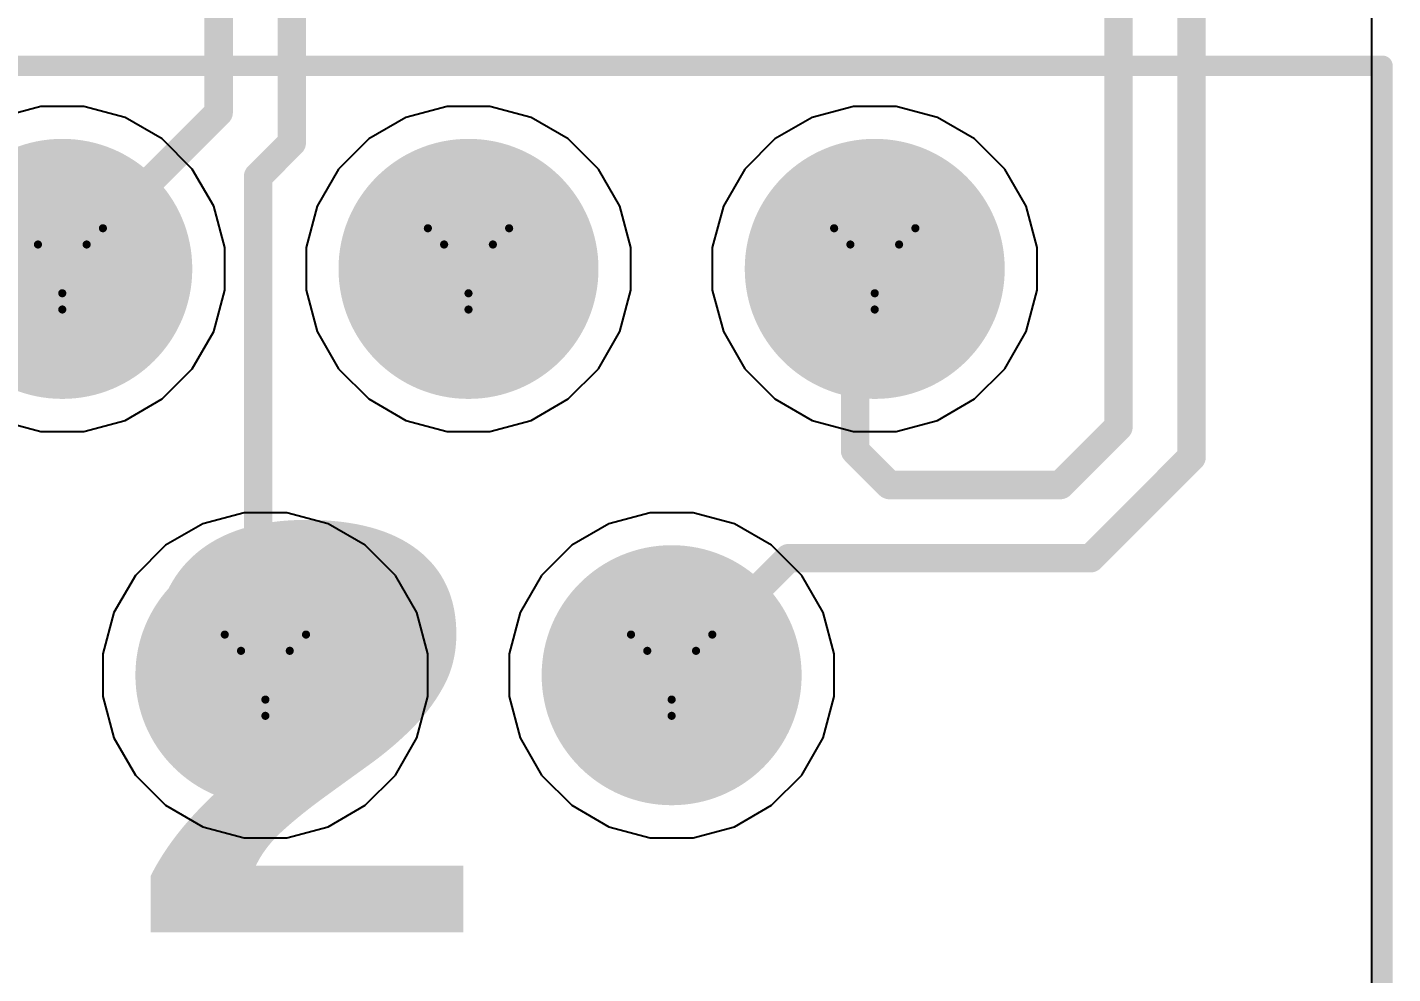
# Model space of a CAD drawing. Header units: inches. Extents: x -4 to 5258, y -4 to 5281.
# Drawn here: x 123.91 to 132.45, y 8.36 to 14.28 of the extents above; entities that cross this region are included whole.
import ezdxf

# ---------------------------------------------------------------- set-up
doc = ezdxf.new("R2010")
doc.units = ezdxf.units.IN
for name, color, linetype in [('Bottom Layer', 5, 'Continuous'), ('Bottom Solder', 6, 'Continuous'), ('Drill Drawing', 1, 'Continuous'), ('Layer 1', 16, 'Continuous'), ('Layer 2', 76, 'Continuous'), ('Multi-Layer', 9, 'Continuous'), ('Pad Holes', 156, 'Continuous'), ('Top Layer', 1, 'Continuous'), ('Top Overlay', 2, 'Continuous'), ('Top Solder', 216, 'Continuous')]:
    doc.layers.add(name, color=color, linetype=linetype)
doc.styles.add('Arial Black_Bold', font='', dxfattribs={"height": 0.2})
doc.styles.get('Arial Black_Bold').set_extended_font_data('Arial Black', bold=True)

# ---------------------------------------------------------------- blocks, each defined once
blk = doc.blocks.new('HC_RJ45_5622_1_6_Y_212')
at = {"layer": 'Bottom Layer'}
h = blk.add_hatch(color=5, dxfattribs=at)
edge = h.paths.add_edge_path()
edge.add_arc((-0.635, 4.4451), 0.762, 0, 360)
h = blk.add_hatch(color=5, dxfattribs=at)
edge = h.paths.add_edge_path()
edge.add_arc((1.9049, 4.4451), 0.762, 0, 360)
h = blk.add_hatch(color=5, dxfattribs=at)
edge = h.paths.add_edge_path()
edge.add_arc((4.445, 4.4451), 0.762, 0, 360)
h = blk.add_hatch(color=5, dxfattribs=at)
edge = h.paths.add_edge_path()
edge.add_arc((0.6349, 1.9051), 0.762, 0, 360)
h = blk.add_hatch(color=5, dxfattribs=at)
edge = h.paths.add_edge_path()
edge.add_arc((3.1751, 1.9051), 0.762, 0, 360)
at = {"layer": 'Bottom Solder'}
h = blk.add_hatch(color=6, dxfattribs=at)
edge = h.paths.add_edge_path()
edge.add_arc((-0.635, 4.4451), 0.8128, 0, 360)
h = blk.add_hatch(color=6, dxfattribs=at)
edge = h.paths.add_edge_path()
edge.add_arc((1.9049, 4.4451), 0.8128, 0, 360)
h = blk.add_hatch(color=6, dxfattribs=at)
edge = h.paths.add_edge_path()
edge.add_arc((4.445, 4.4451), 0.8128, 0, 360)
h = blk.add_hatch(color=6, dxfattribs=at)
edge = h.paths.add_edge_path()
edge.add_arc((0.6349, 1.9051), 0.8128, 0, 360)
h = blk.add_hatch(color=6, dxfattribs=at)
edge = h.paths.add_edge_path()
edge.add_arc((3.1751, 1.9051), 0.8128, 0, 360)
at = {"layer": 'Layer 1'}
h = blk.add_hatch(color=16, dxfattribs=at)
edge = h.paths.add_edge_path()
edge.add_arc((-0.635, 4.4451), 0.762, 0, 360)
h = blk.add_hatch(color=16, dxfattribs=at)
edge = h.paths.add_edge_path()
edge.add_arc((1.9049, 4.4451), 0.762, 0, 360)
h = blk.add_hatch(color=16, dxfattribs=at)
edge = h.paths.add_edge_path()
edge.add_arc((4.445, 4.4451), 0.762, 0, 360)
h = blk.add_hatch(color=16, dxfattribs=at)
edge = h.paths.add_edge_path()
edge.add_arc((0.6349, 1.9051), 0.762, 0, 360)
h = blk.add_hatch(color=16, dxfattribs=at)
edge = h.paths.add_edge_path()
edge.add_arc((3.1751, 1.9051), 0.762, 0, 360)
at = {"layer": 'Layer 2'}
h = blk.add_hatch(color=76, dxfattribs=at)
edge = h.paths.add_edge_path()
edge.add_arc((-0.635, 4.4451), 0.762, 0, 360)
h = blk.add_hatch(color=76, dxfattribs=at)
edge = h.paths.add_edge_path()
edge.add_arc((1.9049, 4.4451), 0.762, 0, 360)
h = blk.add_hatch(color=76, dxfattribs=at)
edge = h.paths.add_edge_path()
edge.add_arc((4.445, 4.4451), 0.762, 0, 360)
h = blk.add_hatch(color=76, dxfattribs=at)
edge = h.paths.add_edge_path()
edge.add_arc((0.6349, 1.9051), 0.762, 0, 360)
h = blk.add_hatch(color=76, dxfattribs=at)
edge = h.paths.add_edge_path()
edge.add_arc((3.1751, 1.9051), 0.762, 0, 360)
at = {"layer": 'Multi-Layer'}
h = blk.add_hatch(color=9, dxfattribs=at)
edge = h.paths.add_edge_path()
edge.add_arc((-0.635, 4.4451), 0.762, 0, 360)
h = blk.add_hatch(color=9, dxfattribs=at)
edge = h.paths.add_edge_path()
edge.add_arc((1.9049, 4.4451), 0.762, 0, 360)
h = blk.add_hatch(color=9, dxfattribs=at)
edge = h.paths.add_edge_path()
edge.add_arc((4.445, 4.4451), 0.762, 0, 360)
h = blk.add_hatch(color=9, dxfattribs=at)
edge = h.paths.add_edge_path()
edge.add_arc((0.6349, 1.9051), 0.762, 0, 360)
h = blk.add_hatch(color=9, dxfattribs=at)
edge = h.paths.add_edge_path()
edge.add_arc((3.1751, 1.9051), 0.762, 0, 360)
at = {"layer": 'Pad Holes'}
h = blk.add_hatch(color=7, dxfattribs=at)
edge = h.paths.add_edge_path()
edge.add_arc((-0.635, 4.4451), 0.5, 0, 360)
h = blk.add_hatch(color=7, dxfattribs=at)
edge = h.paths.add_edge_path()
edge.add_arc((1.9049, 4.4451), 0.5, 0, 360)
h = blk.add_hatch(color=7, dxfattribs=at)
edge = h.paths.add_edge_path()
edge.add_arc((4.445, 4.4451), 0.5, 0, 360)
h = blk.add_hatch(color=7, dxfattribs=at)
edge = h.paths.add_edge_path()
edge.add_arc((0.6349, 1.9051), 0.5, 0, 360)
h = blk.add_hatch(color=7, dxfattribs=at)
edge = h.paths.add_edge_path()
edge.add_arc((3.1751, 1.9051), 0.5, 0, 360)
at = {"layer": 'Top Layer'}
h = blk.add_hatch(color=1, dxfattribs=at)
edge = h.paths.add_edge_path()
edge.add_arc((-0.635, 4.4451), 0.762, 0, 360)
h = blk.add_hatch(color=1, dxfattribs=at)
edge = h.paths.add_edge_path()
edge.add_arc((1.9049, 4.4451), 0.762, 0, 360)
h = blk.add_hatch(color=1, dxfattribs=at)
edge = h.paths.add_edge_path()
edge.add_arc((4.445, 4.4451), 0.762, 0, 360)
h = blk.add_hatch(color=1, dxfattribs=at)
edge = h.paths.add_edge_path()
edge.add_arc((0.6349, 1.9051), 0.762, 0, 360)
h = blk.add_hatch(color=1, dxfattribs=at)
edge = h.paths.add_edge_path()
edge.add_arc((3.1751, 1.9051), 0.762, 0, 360)
at = {"layer": 'Top Solder'}
h = blk.add_hatch(color=216, dxfattribs=at)
edge = h.paths.add_edge_path()
edge.add_arc((-0.635, 4.4451), 0.8128, 0, 360)
h = blk.add_hatch(color=216, dxfattribs=at)
edge = h.paths.add_edge_path()
edge.add_arc((1.9049, 4.4451), 0.8128, 0, 360)
h = blk.add_hatch(color=216, dxfattribs=at)
edge = h.paths.add_edge_path()
edge.add_arc((4.445, 4.4451), 0.8128, 0, 360)
h = blk.add_hatch(color=216, dxfattribs=at)
edge = h.paths.add_edge_path()
edge.add_arc((0.6349, 1.9051), 0.8128, 0, 360)
h = blk.add_hatch(color=216, dxfattribs=at)
edge = h.paths.add_edge_path()
edge.add_arc((3.1751, 1.9051), 0.8128, 0, 360)
at = {"layer": 'Top Overlay'}
for points in [[(-7.62, 5.7151, 0.127, 0.127, 0), (7.62, 5.7151, 0.127, 0.127, 0)], [(7.62, -3.529, 0.127, 0.127, 0), (7.62, 5.7151, 0.127, 0.127, 0)]]:
    blk.add_lwpolyline(points, format="xyseb", dxfattribs=at)
blk.add_lwpolyline([(7.5883, 5.7151, 0.0635, 0.0635, 1), (7.6517, 5.7151, 0.0635, 0.0635, 1)], format="xyseb", close=True, dxfattribs=at)
blk.add_lwpolyline([(7.5883, 5.7151, 0.0635, 0.0635, 1), (7.6517, 5.7151, 0.0635, 0.0635, 1)], format="xyseb", close=True, dxfattribs=at)

msp = doc.modelspace()

# ---------------------------------------------------------------- linework, layer by layer
at = {"layer": 'Bottom Layer'}
for p, q in [((123.9948, 13.7855), (123.7364, 13.7162)), ((124.2623, 13.7855), (123.9948, 13.7855)), ((124.5207, 13.7162), (124.2623, 13.7855)), ((126.5346, 13.7855), (126.2762, 13.7162)), ((126.8022, 13.7855), (126.5346, 13.7855)), ((127.0606, 13.7162), (126.8022, 13.7855)), ((129.0748, 13.7855), (128.8164, 13.7162)), ((129.3423, 13.7855), (129.0748, 13.7855)), ((129.6007, 13.7162), (129.3423, 13.7855)), ((124.7524, 13.5825), (124.5207, 13.7162)), ((126.2762, 13.7162), (126.0446, 13.5825)), ((127.2922, 13.5825), (127.0606, 13.7162)), ((128.8164, 13.7162), (128.5847, 13.5825)), ((129.8324, 13.5825), (129.6007, 13.7162)), ((124.9415, 13.3933), (124.7524, 13.5825)), ((126.0446, 13.5825), (125.8554, 13.3933)), ((127.4814, 13.3933), (127.2922, 13.5825)), ((128.5847, 13.5825), (128.3955, 13.3933)), ((130.0215, 13.3933), (129.8324, 13.5825)), ((125.0753, 13.1616), (124.9415, 13.3933)), ((125.8554, 13.3933), (125.7216, 13.1616)), ((127.6152, 13.1616), (127.4814, 13.3933)), ((128.3955, 13.3933), (128.2618, 13.1616)), ((130.1553, 13.1616), (130.0215, 13.3933)), ((125.1445, 12.9032), (125.0753, 13.1616)), ((125.7216, 13.1616), (125.6524, 12.9032)), ((127.6844, 12.9032), (127.6152, 13.1616)), ((128.2618, 13.1616), (128.1925, 12.9032)), ((130.2245, 12.9032), (130.1553, 13.1616)), ((125.1445, 12.6357), (125.1445, 12.9032)), ((125.6524, 12.9032), (125.6524, 12.6357)), ((127.6844, 12.6357), (127.6844, 12.9032)), ((128.1925, 12.9032), (128.1925, 12.6357)), ((130.2245, 12.6357), (130.2245, 12.9032)), ((125.0753, 12.3773), (125.1445, 12.6357)), ((125.6524, 12.6357), (125.7216, 12.3773)), ((127.6152, 12.3773), (127.6844, 12.6357)), ((128.1925, 12.6357), (128.2618, 12.3773)), ((130.1553, 12.3773), (130.2245, 12.6357)), ((124.9415, 12.1456), (125.0753, 12.3773)), ((125.7216, 12.3773), (125.8554, 12.1456)), ((127.4814, 12.1456), (127.6152, 12.3773)), ((128.2618, 12.3773), (128.3955, 12.1456)), ((130.0215, 12.1456), (130.1553, 12.3773)), ((124.7524, 11.9565), (124.9415, 12.1456)), ((125.8554, 12.1456), (126.0446, 11.9565)), ((127.2922, 11.9565), (127.4814, 12.1456)), ((128.3955, 12.1456), (128.5847, 11.9565)), ((129.8324, 11.9565), (130.0215, 12.1456)), ((124.5207, 11.8227), (124.7524, 11.9565)), ((126.0446, 11.9565), (126.2762, 11.8227)), ((127.0606, 11.8227), (127.2922, 11.9565)), ((128.5847, 11.9565), (128.8164, 11.8227)), ((129.6007, 11.8227), (129.8324, 11.9565)), ((123.7364, 11.8227), (123.9948, 11.7535)), ((124.2623, 11.7535), (124.5207, 11.8227)), ((126.2762, 11.8227), (126.5346, 11.7535)), ((126.8022, 11.7535), (127.0606, 11.8227)), ((128.8164, 11.8227), (129.0748, 11.7535)), ((129.3423, 11.7535), (129.6007, 11.8227)), ((123.9948, 11.7535), (124.2623, 11.7535)), ((126.5346, 11.7535), (126.8022, 11.7535)), ((129.0748, 11.7535), (129.3423, 11.7535)), ((125.2647, 11.2455), (125.0063, 11.1762)), ((125.5322, 11.2455), (125.2647, 11.2455)), ((125.7906, 11.1762), (125.5322, 11.2455)), ((127.8048, 11.2455), (127.5464, 11.1762)), ((128.0724, 11.2455), (127.8048, 11.2455)), ((128.3308, 11.1762), (128.0724, 11.2455)), ((125.0063, 11.1762), (124.7746, 11.0425)), ((126.0223, 11.0425), (125.7906, 11.1762)), ((127.5464, 11.1762), (127.3148, 11.0425)), ((128.5624, 11.0425), (128.3308, 11.1762)), ((124.7746, 11.0425), (124.5855, 10.8533)), ((126.2115, 10.8533), (126.0223, 11.0425)), ((127.3148, 11.0425), (127.1256, 10.8533)), ((128.7516, 10.8533), (128.5624, 11.0425)), ((124.5855, 10.8533), (124.4517, 10.6216)), ((126.3452, 10.6216), (126.2115, 10.8533)), ((127.1256, 10.8533), (126.9918, 10.6216)), ((128.8854, 10.6216), (128.7516, 10.8533)), ((124.4517, 10.6216), (124.3825, 10.3632)), ((126.4145, 10.3632), (126.3452, 10.6216)), ((126.9918, 10.6216), (126.9226, 10.3632)), ((128.9546, 10.3632), (128.8854, 10.6216)), ((124.3825, 10.3632), (124.3825, 10.0957)), ((126.4145, 10.0957), (126.4145, 10.3632)), ((126.9226, 10.3632), (126.9226, 10.0957)), ((128.9546, 10.0957), (128.9546, 10.3632)), ((124.3825, 10.0957), (124.4517, 9.8373)), ((126.3452, 9.8373), (126.4145, 10.0957)), ((126.9226, 10.0957), (126.9918, 9.8373)), ((128.8854, 9.8373), (128.9546, 10.0957)), ((124.4517, 9.8373), (124.5855, 9.6056)), ((126.2115, 9.6056), (126.3452, 9.8373)), ((126.9918, 9.8373), (127.1256, 9.6056)), ((128.7516, 9.6056), (128.8854, 9.8373)), ((124.5855, 9.6056), (124.7746, 9.4165)), ((126.0223, 9.4165), (126.2115, 9.6056)), ((127.1256, 9.6056), (127.3148, 9.4165)), ((128.5624, 9.4165), (128.7516, 9.6056)), ((124.7746, 9.4165), (125.0063, 9.2827)), ((125.7906, 9.2827), (126.0223, 9.4165)), ((127.3148, 9.4165), (127.5464, 9.2827)), ((128.3308, 9.2827), (128.5624, 9.4165)), ((125.0063, 9.2827), (125.2647, 9.2135)), ((125.5322, 9.2135), (125.7906, 9.2827)), ((127.5464, 9.2827), (127.8048, 9.2135)), ((128.0724, 9.2135), (128.3308, 9.2827)), ((125.2647, 9.2135), (125.5322, 9.2135)), ((127.8048, 9.2135), (128.0724, 9.2135))]:
    msp.add_line(p, q, dxfattribs=at)
at = {"layer": 'Drill Drawing'}
for points in [[(123.8745, 13.0235, 0.0508, 0.0508, 0), (124.3825, 13.0235, 0.0508, 0.0508, 0)], [(123.8745, 13.0235, 0.0508, 0.0508, 0), (124.1285, 12.5155, 0.0508, 0.0508, 0)], [(124.1285, 12.5155, 0.0508, 0.0508, 0), (124.3825, 13.0235, 0.0508, 0.0508, 0)], [(126.4144, 13.0235, 0.0508, 0.0508, 0), (126.9224, 13.0235, 0.0508, 0.0508, 0)], [(126.4144, 13.0235, 0.0508, 0.0508, 0), (126.6684, 12.5155, 0.0508, 0.0508, 0)], [(126.6684, 12.5155, 0.0508, 0.0508, 0), (126.9224, 13.0235, 0.0508, 0.0508, 0)], [(128.9545, 13.0235, 0.0508, 0.0508, 0), (129.4625, 13.0235, 0.0508, 0.0508, 0)], [(128.9545, 13.0235, 0.0508, 0.0508, 0), (129.2085, 12.5155, 0.0508, 0.0508, 0)], [(129.2085, 12.5155, 0.0508, 0.0508, 0), (129.4625, 13.0235, 0.0508, 0.0508, 0)], [(123.9761, 12.9219, 0.0508, 0.0508, 0), (124.2809, 12.9219, 0.0508, 0.0508, 0)], [(123.9761, 12.9219, 0.0508, 0.0508, 0), (124.1285, 12.6171, 0.0508, 0.0508, 0)], [(124.1285, 12.6171, 0.0508, 0.0508, 0), (124.2809, 12.9219, 0.0508, 0.0508, 0)], [(126.516, 12.9219, 0.0508, 0.0508, 0), (126.8208, 12.9219, 0.0508, 0.0508, 0)], [(126.516, 12.9219, 0.0508, 0.0508, 0), (126.6684, 12.6171, 0.0508, 0.0508, 0)], [(126.6684, 12.6171, 0.0508, 0.0508, 0), (126.8208, 12.9219, 0.0508, 0.0508, 0)], [(129.0561, 12.9219, 0.0508, 0.0508, 0), (129.3609, 12.9219, 0.0508, 0.0508, 0)], [(129.0561, 12.9219, 0.0508, 0.0508, 0), (129.2085, 12.6171, 0.0508, 0.0508, 0)], [(129.2085, 12.6171, 0.0508, 0.0508, 0), (129.3609, 12.9219, 0.0508, 0.0508, 0)], [(125.1445, 10.4835, 0.0508, 0.0508, 0), (125.6525, 10.4835, 0.0508, 0.0508, 0)], [(125.1445, 10.4835, 0.0508, 0.0508, 0), (125.3985, 9.9755, 0.0508, 0.0508, 0)], [(125.3985, 9.9755, 0.0508, 0.0508, 0), (125.6525, 10.4835, 0.0508, 0.0508, 0)], [(127.6846, 10.4835, 0.0508, 0.0508, 0), (128.1926, 10.4835, 0.0508, 0.0508, 0)], [(127.6846, 10.4835, 0.0508, 0.0508, 0), (127.9386, 9.9755, 0.0508, 0.0508, 0)], [(127.9386, 9.9755, 0.0508, 0.0508, 0), (128.1926, 10.4835, 0.0508, 0.0508, 0)], [(125.2461, 10.3819, 0.0508, 0.0508, 0), (125.5509, 10.3819, 0.0508, 0.0508, 0)], [(125.2461, 10.3819, 0.0508, 0.0508, 0), (125.3985, 10.0771, 0.0508, 0.0508, 0)], [(125.3985, 10.0771, 0.0508, 0.0508, 0), (125.5509, 10.3819, 0.0508, 0.0508, 0)], [(127.7862, 10.3819, 0.0508, 0.0508, 0), (128.091, 10.3819, 0.0508, 0.0508, 0)], [(127.7862, 10.3819, 0.0508, 0.0508, 0), (127.9386, 10.0771, 0.0508, 0.0508, 0)], [(127.9386, 10.0771, 0.0508, 0.0508, 0), (128.091, 10.3819, 0.0508, 0.0508, 0)]]:
    msp.add_lwpolyline(points, format="xyseb", dxfattribs=at)
for points in [[(124.3698, 13.0235, 0.0254, 0.0254, 1), (124.3952, 13.0235, 0.0254, 0.0254, 1)], [(124.3698, 13.0235, 0.0254, 0.0254, 1), (124.3952, 13.0235, 0.0254, 0.0254, 1)], [(126.4017, 13.0235, 0.0254, 0.0254, 1), (126.4271, 13.0235, 0.0254, 0.0254, 1)], [(126.4017, 13.0235, 0.0254, 0.0254, 1), (126.4271, 13.0235, 0.0254, 0.0254, 1)], [(126.9097, 13.0235, 0.0254, 0.0254, 1), (126.9351, 13.0235, 0.0254, 0.0254, 1)], [(126.9097, 13.0235, 0.0254, 0.0254, 1), (126.9351, 13.0235, 0.0254, 0.0254, 1)], [(128.9418, 13.0235, 0.0254, 0.0254, 1), (128.9672, 13.0235, 0.0254, 0.0254, 1)], [(128.9418, 13.0235, 0.0254, 0.0254, 1), (128.9672, 13.0235, 0.0254, 0.0254, 1)], [(129.4498, 13.0235, 0.0254, 0.0254, 1), (129.4752, 13.0235, 0.0254, 0.0254, 1)], [(129.4498, 13.0235, 0.0254, 0.0254, 1), (129.4752, 13.0235, 0.0254, 0.0254, 1)], [(123.9634, 12.9219, 0.0254, 0.0254, 1), (123.9888, 12.9219, 0.0254, 0.0254, 1)], [(123.9634, 12.9219, 0.0254, 0.0254, 1), (123.9888, 12.9219, 0.0254, 0.0254, 1)], [(124.2682, 12.9219, 0.0254, 0.0254, 1), (124.2936, 12.9219, 0.0254, 0.0254, 1)], [(124.2682, 12.9219, 0.0254, 0.0254, 1), (124.2936, 12.9219, 0.0254, 0.0254, 1)], [(126.5033, 12.9219, 0.0254, 0.0254, 1), (126.5287, 12.9219, 0.0254, 0.0254, 1)], [(126.5033, 12.9219, 0.0254, 0.0254, 1), (126.5287, 12.9219, 0.0254, 0.0254, 1)], [(126.8081, 12.9219, 0.0254, 0.0254, 1), (126.8335, 12.9219, 0.0254, 0.0254, 1)], [(126.8081, 12.9219, 0.0254, 0.0254, 1), (126.8335, 12.9219, 0.0254, 0.0254, 1)], [(129.0434, 12.9219, 0.0254, 0.0254, 1), (129.0688, 12.9219, 0.0254, 0.0254, 1)], [(129.0434, 12.9219, 0.0254, 0.0254, 1), (129.0688, 12.9219, 0.0254, 0.0254, 1)], [(129.3482, 12.9219, 0.0254, 0.0254, 1), (129.3736, 12.9219, 0.0254, 0.0254, 1)], [(129.3482, 12.9219, 0.0254, 0.0254, 1), (129.3736, 12.9219, 0.0254, 0.0254, 1)], [(124.1158, 12.6171, 0.0254, 0.0254, 1), (124.1412, 12.6171, 0.0254, 0.0254, 1)], [(124.1158, 12.6171, 0.0254, 0.0254, 1), (124.1412, 12.6171, 0.0254, 0.0254, 1)], [(126.6557, 12.6171, 0.0254, 0.0254, 1), (126.6811, 12.6171, 0.0254, 0.0254, 1)], [(126.6557, 12.6171, 0.0254, 0.0254, 1), (126.6811, 12.6171, 0.0254, 0.0254, 1)], [(129.1958, 12.6171, 0.0254, 0.0254, 1), (129.2212, 12.6171, 0.0254, 0.0254, 1)], [(129.1958, 12.6171, 0.0254, 0.0254, 1), (129.2212, 12.6171, 0.0254, 0.0254, 1)], [(124.1158, 12.5155, 0.0254, 0.0254, 1), (124.1412, 12.5155, 0.0254, 0.0254, 1)], [(124.1158, 12.5155, 0.0254, 0.0254, 1), (124.1412, 12.5155, 0.0254, 0.0254, 1)], [(126.6557, 12.5155, 0.0254, 0.0254, 1), (126.6811, 12.5155, 0.0254, 0.0254, 1)], [(126.6557, 12.5155, 0.0254, 0.0254, 1), (126.6811, 12.5155, 0.0254, 0.0254, 1)], [(129.1958, 12.5155, 0.0254, 0.0254, 1), (129.2212, 12.5155, 0.0254, 0.0254, 1)], [(129.1958, 12.5155, 0.0254, 0.0254, 1), (129.2212, 12.5155, 0.0254, 0.0254, 1)], [(125.1318, 10.4835, 0.0254, 0.0254, 1), (125.1572, 10.4835, 0.0254, 0.0254, 1)], [(125.1318, 10.4835, 0.0254, 0.0254, 1), (125.1572, 10.4835, 0.0254, 0.0254, 1)], [(125.6398, 10.4835, 0.0254, 0.0254, 1), (125.6652, 10.4835, 0.0254, 0.0254, 1)], [(125.6398, 10.4835, 0.0254, 0.0254, 1), (125.6652, 10.4835, 0.0254, 0.0254, 1)], [(127.6719, 10.4835, 0.0254, 0.0254, 1), (127.6973, 10.4835, 0.0254, 0.0254, 1)], [(127.6719, 10.4835, 0.0254, 0.0254, 1), (127.6973, 10.4835, 0.0254, 0.0254, 1)], [(128.1799, 10.4835, 0.0254, 0.0254, 1), (128.2053, 10.4835, 0.0254, 0.0254, 1)], [(128.1799, 10.4835, 0.0254, 0.0254, 1), (128.2053, 10.4835, 0.0254, 0.0254, 1)], [(125.2334, 10.3819, 0.0254, 0.0254, 1), (125.2588, 10.3819, 0.0254, 0.0254, 1)], [(125.2334, 10.3819, 0.0254, 0.0254, 1), (125.2588, 10.3819, 0.0254, 0.0254, 1)], [(125.5382, 10.3819, 0.0254, 0.0254, 1), (125.5636, 10.3819, 0.0254, 0.0254, 1)], [(125.5382, 10.3819, 0.0254, 0.0254, 1), (125.5636, 10.3819, 0.0254, 0.0254, 1)], [(127.7735, 10.3819, 0.0254, 0.0254, 1), (127.7989, 10.3819, 0.0254, 0.0254, 1)], [(127.7735, 10.3819, 0.0254, 0.0254, 1), (127.7989, 10.3819, 0.0254, 0.0254, 1)], [(128.0783, 10.3819, 0.0254, 0.0254, 1), (128.1037, 10.3819, 0.0254, 0.0254, 1)], [(128.0783, 10.3819, 0.0254, 0.0254, 1), (128.1037, 10.3819, 0.0254, 0.0254, 1)], [(125.3858, 10.0771, 0.0254, 0.0254, 1), (125.4112, 10.0771, 0.0254, 0.0254, 1)], [(125.3858, 10.0771, 0.0254, 0.0254, 1), (125.4112, 10.0771, 0.0254, 0.0254, 1)], [(127.9259, 10.0771, 0.0254, 0.0254, 1), (127.9513, 10.0771, 0.0254, 0.0254, 1)], [(127.9259, 10.0771, 0.0254, 0.0254, 1), (127.9513, 10.0771, 0.0254, 0.0254, 1)], [(125.3858, 9.9755, 0.0254, 0.0254, 1), (125.4112, 9.9755, 0.0254, 0.0254, 1)], [(125.3858, 9.9755, 0.0254, 0.0254, 1), (125.4112, 9.9755, 0.0254, 0.0254, 1)], [(127.9259, 9.9755, 0.0254, 0.0254, 1), (127.9513, 9.9755, 0.0254, 0.0254, 1)], [(127.9259, 9.9755, 0.0254, 0.0254, 1), (127.9513, 9.9755, 0.0254, 0.0254, 1)]]:
    msp.add_lwpolyline(points, format="xyseb", close=True, dxfattribs=at)
at = {"layer": 'Layer 1'}
for p, q in [((123.9948, 13.7855), (123.7364, 13.7162)), ((124.2623, 13.7855), (123.9948, 13.7855)), ((124.5207, 13.7162), (124.2623, 13.7855)), ((126.5346, 13.7855), (126.2762, 13.7162)), ((126.8022, 13.7855), (126.5346, 13.7855)), ((127.0606, 13.7162), (126.8022, 13.7855)), ((129.0748, 13.7855), (128.8164, 13.7162)), ((129.3423, 13.7855), (129.0748, 13.7855)), ((129.6007, 13.7162), (129.3423, 13.7855)), ((124.7524, 13.5825), (124.5207, 13.7162)), ((126.2762, 13.7162), (126.0446, 13.5825)), ((127.2922, 13.5825), (127.0606, 13.7162)), ((128.8164, 13.7162), (128.5847, 13.5825)), ((129.8324, 13.5825), (129.6007, 13.7162)), ((124.9415, 13.3933), (124.7524, 13.5825)), ((126.0446, 13.5825), (125.8554, 13.3933)), ((127.4814, 13.3933), (127.2922, 13.5825)), ((128.5847, 13.5825), (128.3955, 13.3933)), ((130.0215, 13.3933), (129.8324, 13.5825)), ((125.0753, 13.1616), (124.9415, 13.3933)), ((125.8554, 13.3933), (125.7216, 13.1616)), ((127.6152, 13.1616), (127.4814, 13.3933)), ((128.3955, 13.3933), (128.2618, 13.1616)), ((130.1553, 13.1616), (130.0215, 13.3933)), ((125.1445, 12.9032), (125.0753, 13.1616)), ((125.7216, 13.1616), (125.6524, 12.9032)), ((127.6844, 12.9032), (127.6152, 13.1616)), ((128.2618, 13.1616), (128.1925, 12.9032)), ((130.2245, 12.9032), (130.1553, 13.1616)), ((125.1445, 12.6357), (125.1445, 12.9032)), ((125.6524, 12.9032), (125.6524, 12.6357)), ((127.6844, 12.6357), (127.6844, 12.9032)), ((128.1925, 12.9032), (128.1925, 12.6357)), ((130.2245, 12.6357), (130.2245, 12.9032)), ((125.0753, 12.3773), (125.1445, 12.6357)), ((125.6524, 12.6357), (125.7216, 12.3773)), ((127.6152, 12.3773), (127.6844, 12.6357)), ((128.1925, 12.6357), (128.2618, 12.3773)), ((130.1553, 12.3773), (130.2245, 12.6357)), ((124.9415, 12.1456), (125.0753, 12.3773)), ((125.7216, 12.3773), (125.8554, 12.1456)), ((127.4814, 12.1456), (127.6152, 12.3773)), ((128.2618, 12.3773), (128.3955, 12.1456)), ((130.0215, 12.1456), (130.1553, 12.3773)), ((124.7524, 11.9565), (124.9415, 12.1456)), ((125.8554, 12.1456), (126.0446, 11.9565)), ((127.2922, 11.9565), (127.4814, 12.1456)), ((128.3955, 12.1456), (128.5847, 11.9565)), ((129.8324, 11.9565), (130.0215, 12.1456)), ((124.5207, 11.8227), (124.7524, 11.9565)), ((126.0446, 11.9565), (126.2762, 11.8227)), ((127.0606, 11.8227), (127.2922, 11.9565)), ((128.5847, 11.9565), (128.8164, 11.8227)), ((129.6007, 11.8227), (129.8324, 11.9565)), ((123.7364, 11.8227), (123.9948, 11.7535)), ((124.2623, 11.7535), (124.5207, 11.8227)), ((126.2762, 11.8227), (126.5346, 11.7535)), ((126.8022, 11.7535), (127.0606, 11.8227)), ((128.8164, 11.8227), (129.0748, 11.7535)), ((129.3423, 11.7535), (129.6007, 11.8227)), ((123.9948, 11.7535), (124.2623, 11.7535)), ((126.5346, 11.7535), (126.8022, 11.7535)), ((129.0748, 11.7535), (129.3423, 11.7535)), ((125.2647, 11.2455), (125.0063, 11.1762)), ((125.5322, 11.2455), (125.2647, 11.2455)), ((125.7906, 11.1762), (125.5322, 11.2455)), ((127.8048, 11.2455), (127.5464, 11.1762)), ((128.0724, 11.2455), (127.8048, 11.2455)), ((128.3308, 11.1762), (128.0724, 11.2455)), ((125.0063, 11.1762), (124.7746, 11.0425)), ((126.0223, 11.0425), (125.7906, 11.1762)), ((127.5464, 11.1762), (127.3148, 11.0425)), ((128.5624, 11.0425), (128.3308, 11.1762)), ((124.7746, 11.0425), (124.5855, 10.8533)), ((126.2115, 10.8533), (126.0223, 11.0425)), ((127.3148, 11.0425), (127.1256, 10.8533)), ((128.7516, 10.8533), (128.5624, 11.0425)), ((124.5855, 10.8533), (124.4517, 10.6216)), ((126.3452, 10.6216), (126.2115, 10.8533)), ((127.1256, 10.8533), (126.9918, 10.6216)), ((128.8854, 10.6216), (128.7516, 10.8533)), ((124.4517, 10.6216), (124.3825, 10.3632)), ((126.4145, 10.3632), (126.3452, 10.6216)), ((126.9918, 10.6216), (126.9226, 10.3632)), ((128.9546, 10.3632), (128.8854, 10.6216)), ((124.3825, 10.3632), (124.3825, 10.0957)), ((126.4145, 10.0957), (126.4145, 10.3632)), ((126.9226, 10.3632), (126.9226, 10.0957)), ((128.9546, 10.0957), (128.9546, 10.3632)), ((124.3825, 10.0957), (124.4517, 9.8373)), ((126.3452, 9.8373), (126.4145, 10.0957)), ((126.9226, 10.0957), (126.9918, 9.8373)), ((128.8854, 9.8373), (128.9546, 10.0957)), ((124.4517, 9.8373), (124.5855, 9.6056)), ((126.2115, 9.6056), (126.3452, 9.8373)), ((126.9918, 9.8373), (127.1256, 9.6056)), ((128.7516, 9.6056), (128.8854, 9.8373)), ((124.5855, 9.6056), (124.7746, 9.4165)), ((126.0223, 9.4165), (126.2115, 9.6056)), ((127.1256, 9.6056), (127.3148, 9.4165)), ((128.5624, 9.4165), (128.7516, 9.6056)), ((124.7746, 9.4165), (125.0063, 9.2827)), ((125.7906, 9.2827), (126.0223, 9.4165)), ((127.3148, 9.4165), (127.5464, 9.2827)), ((128.3308, 9.2827), (128.5624, 9.4165)), ((125.0063, 9.2827), (125.2647, 9.2135)), ((125.5322, 9.2135), (125.7906, 9.2827)), ((127.5464, 9.2827), (127.8048, 9.2135)), ((128.0724, 9.2135), (128.3308, 9.2827)), ((125.2647, 9.2135), (125.5322, 9.2135)), ((127.8048, 9.2135), (128.0724, 9.2135))]:
    msp.add_line(p, q, dxfattribs=at)
at = {"layer": 'Top Layer'}
msp.add_line((132.3169, 7.6217), (132.3171, 41.4037), dxfattribs=at)
msp.add_line((132.3169, 7.6217), (132.3171, 41.4037), dxfattribs=at)
for points in [[(125.5635, 13.5579, 0.1778, 0.1778, 0), (125.5635, 18.7439, 0.1778, 0.1778, 0)], [(131.1894, 11.5922, 0.1778, 0.1778, 0), (131.1894, 15.4321, 0.1778, 0.1778, 0)], [(130.7322, 11.7815, 0.1778, 0.1778, 0), (130.7322, 15.2427, 0.1778, 0.1778, 0)], [(125.1063, 13.7473, 0.1778, 0.1778, 0), (125.1063, 14.7732, 0.1778, 0.1778, 0)], [(124.1285, 12.7695, 0.1778, 0.1778, 0), (125.1063, 13.7473, 0.1778, 0.1778, 0)], [(125.353, 13.3473, 0.1778, 0.1778, 0), (125.5635, 13.5579, 0.1778, 0.1778, 0)], [(125.353, 10.275, 0.1778, 0.1778, 0), (125.353, 13.3473, 0.1778, 0.1778, 0)], [(129.0856, 12.6466, 0.1778, 0.1778, 0), (129.2085, 12.7695, 0.1778, 0.1778, 0)], [(129.0856, 11.633, 0.1778, 0.1778, 0), (129.0856, 12.6466, 0.1778, 0.1778, 0)], [(130.3688, 11.4182, 0.1778, 0.1778, 0), (130.7322, 11.7815, 0.1778, 0.1778, 0)], [(129.0856, 11.633, 0.1778, 0.1778, 0), (129.3004, 11.4182, 0.1778, 0.1778, 0)], [(130.5582, 10.961, 0.1778, 0.1778, 0), (131.1894, 11.5922, 0.1778, 0.1778, 0)], [(129.3004, 11.4182, 0.1778, 0.1778, 0), (130.3688, 11.4182, 0.1778, 0.1778, 0)], [(127.9386, 10.2295, 0.1778, 0.1778, 0), (128.6701, 10.961, 0.1778, 0.1778, 0)], [(128.6701, 10.961, 0.1778, 0.1778, 0), (130.5582, 10.961, 0.1778, 0.1778, 0)], [(125.353, 10.275, 0.1778, 0.1778, 0), (125.3985, 10.2295, 0.1778, 0.1778, 0)]]:
    msp.add_lwpolyline(points, format="xyseb", dxfattribs=at)
for points in [[(125.0618, 13.7473, 0.0889, 0.0889, 1), (125.1507, 13.7473, 0.0889, 0.0889, 1)], [(125.0618, 13.7473, 0.0889, 0.0889, 1), (125.1507, 13.7473, 0.0889, 0.0889, 1)], [(125.519, 13.5579, 0.0889, 0.0889, 1), (125.6079, 13.5579, 0.0889, 0.0889, 1)], [(125.519, 13.5579, 0.0889, 0.0889, 1), (125.6079, 13.5579, 0.0889, 0.0889, 1)], [(125.3085, 13.3473, 0.0889, 0.0889, 1), (125.3974, 13.3473, 0.0889, 0.0889, 1)], [(125.3085, 13.3473, 0.0889, 0.0889, 1), (125.3974, 13.3473, 0.0889, 0.0889, 1)], [(124.0841, 12.7695, 0.0889, 0.0889, 1), (124.173, 12.7695, 0.0889, 0.0889, 1)], [(129.1641, 12.7695, 0.0889, 0.0889, 1), (129.253, 12.7695, 0.0889, 0.0889, 1)], [(129.0412, 12.6466, 0.0889, 0.0889, 1), (129.1301, 12.6466, 0.0889, 0.0889, 1)], [(129.0412, 12.6466, 0.0889, 0.0889, 1), (129.1301, 12.6466, 0.0889, 0.0889, 1)], [(130.6877, 11.7815, 0.0889, 0.0889, 1), (130.7766, 11.7815, 0.0889, 0.0889, 1)], [(130.6877, 11.7815, 0.0889, 0.0889, 1), (130.7766, 11.7815, 0.0889, 0.0889, 1)], [(129.0412, 11.633, 0.0889, 0.0889, 1), (129.1301, 11.633, 0.0889, 0.0889, 1)], [(129.0412, 11.633, 0.0889, 0.0889, 1), (129.1301, 11.633, 0.0889, 0.0889, 1)], [(131.1449, 11.5922, 0.0889, 0.0889, 1), (131.2338, 11.5922, 0.0889, 0.0889, 1)], [(131.1449, 11.5922, 0.0889, 0.0889, 1), (131.2338, 11.5922, 0.0889, 0.0889, 1)], [(129.2559, 11.4182, 0.0889, 0.0889, 1), (129.3448, 11.4182, 0.0889, 0.0889, 1)], [(129.2559, 11.4182, 0.0889, 0.0889, 1), (129.3448, 11.4182, 0.0889, 0.0889, 1)], [(130.3244, 11.4182, 0.0889, 0.0889, 1), (130.4133, 11.4182, 0.0889, 0.0889, 1)], [(130.3244, 11.4182, 0.0889, 0.0889, 1), (130.4133, 11.4182, 0.0889, 0.0889, 1)], [(128.6257, 10.961, 0.0889, 0.0889, 1), (128.7146, 10.961, 0.0889, 0.0889, 1)], [(128.6257, 10.961, 0.0889, 0.0889, 1), (128.7146, 10.961, 0.0889, 0.0889, 1)], [(130.5138, 10.961, 0.0889, 0.0889, 1), (130.6027, 10.961, 0.0889, 0.0889, 1)], [(130.5138, 10.961, 0.0889, 0.0889, 1), (130.6027, 10.961, 0.0889, 0.0889, 1)], [(125.3085, 10.275, 0.0889, 0.0889, 1), (125.3974, 10.275, 0.0889, 0.0889, 1)], [(125.3085, 10.275, 0.0889, 0.0889, 1), (125.3974, 10.275, 0.0889, 0.0889, 1)], [(125.354, 10.2295, 0.0889, 0.0889, 1), (125.4429, 10.2295, 0.0889, 0.0889, 1)], [(127.8941, 10.2295, 0.0889, 0.0889, 1), (127.983, 10.2295, 0.0889, 0.0889, 1)]]:
    msp.add_lwpolyline(points, format="xyseb", close=True, dxfattribs=at)

# ---------------------------------------------------------------- block references
msp.add_blockref('HC_RJ45_5622_1_6_Y_212', (124.7635, 8.3244))

# ---------------------------------------------------------------- texts
at = {"layer": 'Top Overlay', "style": 'Arial Black_Bold'}
msp.add_text('STEPPER DRIVER - 2', height=2.54, rotation=360, dxfattribs=at).set_placement((85.5014, 8.6227))

doc.saveas('drawing.dxf')
